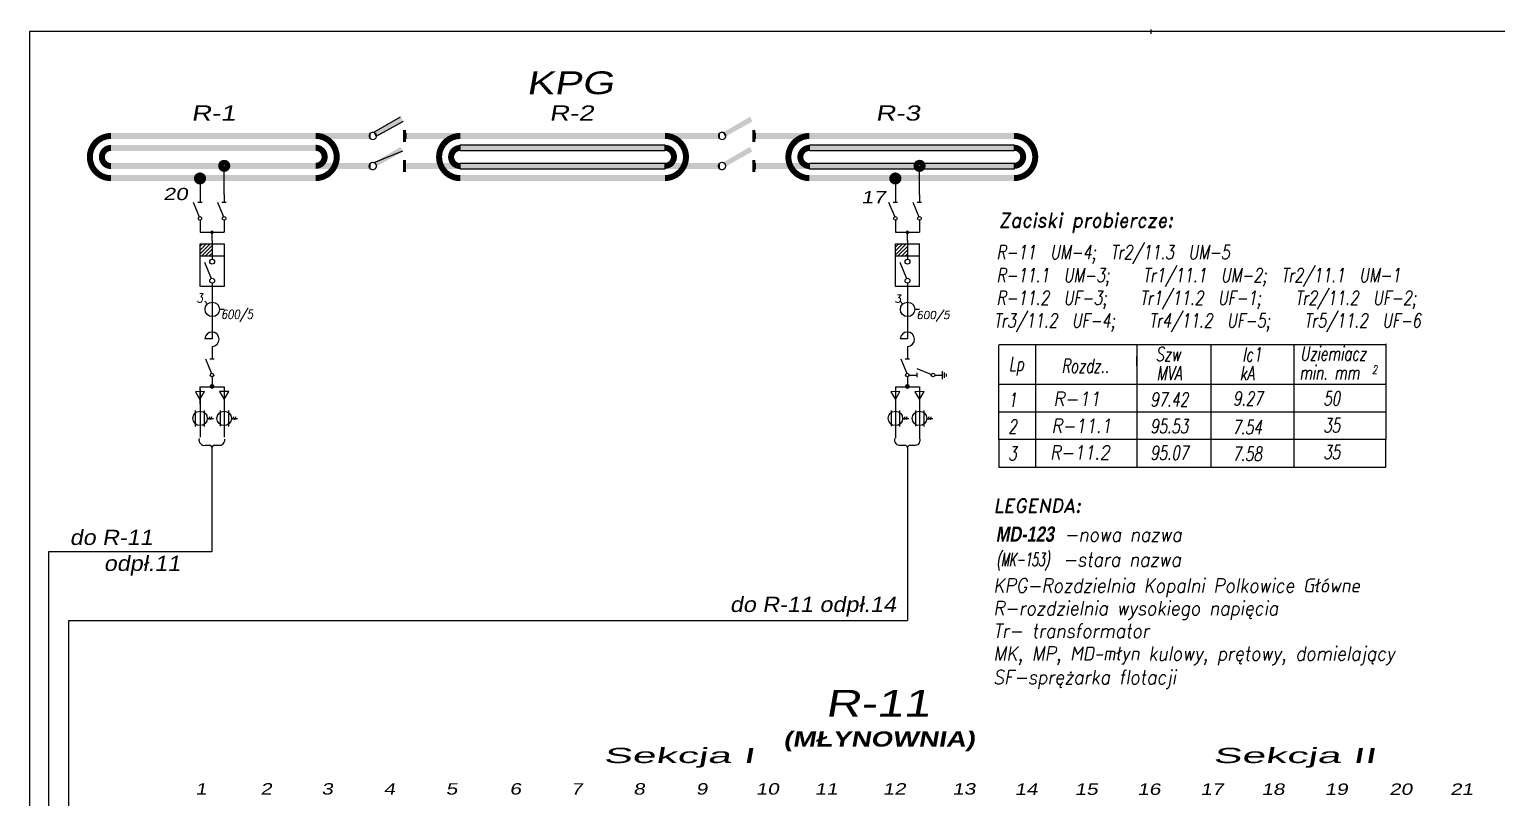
# Model space of a CAD drawing. Header units: millimetres. Extents: x 0 to 595, y 0 to 421.
# Drawn here: x 0 to 386, y 218.5 to 420.6 of the extents above; entities that cross this region are included whole.
import ezdxf
from ezdxf.enums import TextEntityAlignment as Align

# ---------------------------------------------------------------- set-up
doc = ezdxf.new("R2010")
doc.units = ezdxf.units.MM
doc.layers.add('LINIE', color=7, linetype='Continuous')
doc.layers.add('STYKI', color=7, linetype='Continuous')
doc.styles.add('Arial', font='arial.ttf', dxfattribs={"width": 1.3, "oblique": 10, "height": 4})
doc.styles.add('Arial1', font='arialbd.ttf', dxfattribs={"width": 1.3, "oblique": 10, "height": 4})
doc.styles.add('ROMAND', font='romand', dxfattribs={"width": 0.8, "oblique": 10, "height": 6})
doc.styles.add('ROMANS', font='romans', dxfattribs={"width": 0.9, "oblique": 15, "height": 3.76})
pattern_1 = [(45, (-2.13274, 80.85556), (-0.4949747, 0.4949747), [])]

msp = doc.modelspace()

# ---------------------------------------------------------------- hatches: boundary and pattern name
h = msp.add_hatch()
h.set_pattern_fill('ANSI31', scale=5.6, style=0)
h.set_pattern_definition(pattern_1)
h.paths.add_polyline_path([(48.08, 364.15), (44.92, 364.15), (44.92, 360.98), (48.08, 360.98)])
h = msp.add_hatch()
h.set_pattern_fill('ANSI31', scale=5.6, style=0)
h.set_pattern_definition(pattern_1)
h.paths.add_polyline_path([(231, 364.15), (227.83, 364.15), (227.83, 360.98), (231, 360.98)])

# ---------------------------------------------------------------- linework, layer by layer
at = {"color": 7}
for p, q in [((590, 420), (0, 420)), ((0, 420), (0, 0)), ((295, 420.56), (295, 419.35)), ((90.58, 393.48), (97.65, 397.55)), ((98.31, 396.33), (91.36, 392.45)), ((89.56, 393.33), (89.56, 391.74)), ((91.35, 392.44), (90.77, 393.54)), ((91.34, 392.32), (90.81, 393.44)), ((99.07, 393.33), (99.07, 391.74)), ((181.44, 393.33), (181.44, 391.74)), ((183.22, 392.44), (182.64, 393.54)), ((183.21, 392.32), (182.68, 393.44)), ((190.94, 393.33), (190.94, 391.74)), ((90.71, 385.52), (98.28, 388.58)), ((51.25, 377.13), (51.25, 384.54)), ((89.56, 385.41), (89.56, 383.82)), ((181.44, 385.41), (181.44, 383.82)), ((190.94, 385.41), (190.94, 383.82)), ((234.18, 377.13), (234.18, 384.54)), ((44.92, 381.45), (44.92, 375.11)), ((227.83, 381.45), (227.83, 375.11)), ((44.33, 375.11), (45.46, 375.11)), ((44.92, 377.13), (44.92, 375.11)), ((50.67, 375.11), (51.79, 375.11)), ((51.25, 377.13), (51.25, 375.11)), ((227.25, 375.11), (228.37, 375.11)), ((227.83, 377.13), (227.83, 375.11)), ((233.58, 375.11), (234.71, 375.11)), ((234.16, 377.13), (234.16, 375.11)), ((44.92, 370.36), (44.92, 368.51)), ((44.92, 370.34), (44.92, 367.19)), ((44.92, 367.19), (51.25, 367.19)), ((48.08, 365.03), (48.08, 367.18)), ((51.25, 370.36), (51.25, 368.51)), ((51.25, 368.51), (51.25, 367.19)), ((227.83, 370.36), (227.83, 368.51)), ((227.83, 370.34), (227.83, 367.19)), ((227.83, 367.19), (234.16, 367.19)), ((231, 365.03), (231, 367.18)), ((234.16, 370.36), (234.16, 368.51)), ((234.16, 368.51), (234.16, 367.19)), ((44.92, 352.94), (44.92, 364.15)), ((44.92, 364.15), (51.25, 364.15)), ((48.08, 365.03), (48.08, 360.11)), ((50.58, 364.15), (51.25, 364.15)), ((51.25, 364.15), (51.28, 352.94)), ((227.83, 352.94), (227.83, 364.15)), ((227.83, 364.15), (234.16, 364.15)), ((231, 365.03), (231, 360.11)), ((233.49, 364.15), (234.16, 364.15)), ((234.16, 352.94), (234.16, 364.15)), ((44.92, 360.98), (51.25, 360.98)), ((227.83, 360.98), (234.16, 360.98)), ((51.28, 352.94), (45.07, 352.94)), ((48.08, 353.82), (48.08, 343.64)), ((48.08, 353.82), (48.08, 351.92)), ((234.16, 352.94), (227.83, 352.94)), ((231, 353.82), (231, 343.64)), ((231, 353.82), (231, 351.92)), ((46.85, 348.26), (46.12, 349.04)), ((48.08, 350.47), (48.08, 343.61)), ((229.77, 348.26), (229.03, 349.04)), ((231, 350.47), (231, 343.61)), ((48.08, 343.64), (48.08, 342.08)), ((50.02, 346.95), (51.25, 346.95)), ((231, 343.64), (231, 342.08)), ((232.93, 346.95), (234.16, 346.95)), ((48.08, 342.22), (48.08, 339.13)), ((230.99, 342.22), (230.99, 339.13)), ((48.08, 339.13), (46.14, 339.13)), ((48.08, 337.18), (48.08, 335.9)), ((48.08, 335.95), (48.08, 333.93)), ((230.99, 339.13), (229.05, 339.13)), ((231, 337.18), (231, 335.9)), ((231, 335.95), (231, 333.93)), ((254.99, 337.68), (356.84, 337.68)), ((254.99, 315.68), (254.99, 337.51)), ((264.69, 337.68), (264.69, 308.58)), ((291.36, 337.68), (291.36, 308.58)), ((310.76, 337.51), (310.76, 308.41)), ((332.59, 337.51), (332.59, 308.41)), ((356.84, 337.86), (356.84, 316.03)), ((47.5, 333.93), (48.63, 333.93)), ((230.41, 333.93), (231.54, 333.93)), ((254.99, 312.7), (254.99, 334.52)), ((264.69, 334.52), (264.69, 305.42)), ((291.36, 334.52), (291.36, 305.42)), ((291.36, 332.1), (291.36, 334.52)), ((310.76, 334.52), (310.76, 305.42)), ((332.59, 334.52), (332.59, 305.42)), ((356.84, 334.52), (356.84, 312.7)), ((48.08, 329.17), (48.08, 327.33)), ((231, 329.17), (231, 326.93)), ((231.43, 329.62), (233.45, 329.62)), ((233.45, 330.21), (233.45, 329.08)), ((238.2, 329.62), (240.05, 329.62)), ((238.59, 329.62), (240.08, 329.62)), ((240.08, 330.68), (240.08, 328.55)), ((240.63, 330.3), (240.63, 328.89)), ((241.18, 329.93), (241.18, 329.29)), ((44.88, 326.54), (51.26, 326.54)), ((44.88, 326.54), (44.88, 322.01)), ((44.92, 325.89), (44.92, 313.34)), ((48.08, 327.33), (48.08, 326.65)), ((51.25, 325.89), (51.25, 313.34)), ((51.26, 326.55), (51.26, 322.01)), ((227.8, 326.54), (227.8, 313.07)), ((227.83, 326.54), (234.16, 326.54)), ((234.16, 326.54), (234.16, 312.88)), ((254.99, 327.25), (356.84, 327.25)), ((44.91, 321.37), (44.91, 315.12)), ((51.25, 321.37), (51.25, 315.12)), ((43.62, 320.33), (43.62, 316.16)), ((46.02, 320.33), (46.02, 316.16)), ((46.82, 318.22), (48.41, 318.22)), ((47.39, 318.62), (47.09, 317.83)), ((47.94, 318.62), (47.67, 317.83)), ((50.16, 320.3), (50.16, 316.17)), ((52.36, 320.33), (52.36, 316.16)), ((53.15, 318.22), (54.75, 318.22)), ((53.73, 318.62), (53.43, 317.83)), ((54.27, 318.62), (54.01, 317.83)), ((226.74, 320.3), (226.74, 316.17)), ((228.93, 320.33), (228.93, 316.16)), ((229.73, 318.22), (231.32, 318.22)), ((230.31, 318.62), (230.01, 317.83)), ((230.85, 318.62), (230.58, 317.83)), ((233.07, 320.3), (233.07, 316.17)), ((235.27, 320.33), (235.27, 316.16)), ((236.06, 318.22), (237.66, 318.22)), ((236.64, 318.62), (236.34, 317.83)), ((237.18, 318.62), (236.92, 317.83)), ((254.99, 319.97), (356.84, 319.97)), ((254.99, 312.7), (254.99, 305.42)), ((356.84, 312.7), (254.99, 312.7)), ((356.84, 305.42), (356.84, 312.7)), ((46.26, 311.18), (47.37, 311.18)), ((48.66, 311.18), (49.82, 311.18)), ((229.13, 311.18), (230.33, 311.18)), ((231.66, 311.18), (232.78, 311.18)), ((254.99, 305.42), (356.84, 305.42))]:
    msp.add_line(p, q, dxfattribs=at)
for p, q in [((48.04, 283.16), (5.03, 283.16)), ((5.03, 283.16), (5.03, 78.13)), ((10.39, 83.74), (10.39, 265.08)), ((10.39, 265.08), (231, 265.08))]:
    msp.add_line(p, q)
at = {"color": 7, "const_width": 1.58}
for points in [[(21.47, 392.52, 0.414214), (15.92, 386.97, 1)], [(21.45, 389.37, 0.414214), (19.08, 386.99, 1)], [(75.31, 381.45, 0.414214), (80.85, 386.99, 0.414214), (75.31, 392.54, 1)], [(75.31, 384.67, 0.414214), (77.68, 387.04, 0.414214), (75.31, 389.42, 1)], [(113.34, 392.52, 0.414214), (107.79, 386.97, 1)], [(113.34, 392.52, 0.414214), (107.79, 386.97, 1)], [(113.32, 389.37, 0.414214), (110.95, 386.99, 1)], [(113.32, 389.37, 0.414214), (110.95, 386.99, 1)], [(167.18, 381.45, 0.414214), (172.72, 386.99, 0.414214), (167.18, 392.54, 1)], [(167.18, 381.45, 0.414214), (172.72, 386.99, 0.414214), (167.18, 392.54, 1)], [(167.18, 384.67, 0.414214), (169.56, 387.04, 0.414214), (167.18, 389.42, 1)], [(205.21, 392.52, 0.414214), (199.67, 386.97, 1)], [(205.2, 389.37, 0.414214), (202.82, 386.99, 1)], [(259.05, 381.45, 0.414214), (264.6, 386.99, 0.414214), (259.05, 392.54, 1)], [(259.05, 384.67, 0.414214), (261.43, 387.04, 0.414214), (259.05, 389.42, 1)], [(15.92, 386.97, 0.414214), (21.47, 381.43, 1)], [(19.08, 386.99, 0.414214), (21.45, 384.62, 1)], [(107.79, 386.97, 0.414214), (113.34, 381.43, 1)], [(107.79, 386.97, 0.414214), (113.34, 381.43, 1)], [(110.95, 386.99, 0.414214), (113.32, 384.62, 1)], [(110.95, 386.99, 0.414214), (113.32, 384.62, 1)], [(199.67, 386.97, 0.414214), (205.21, 381.43, 1)], [(202.82, 386.99, 0.414214), (205.2, 384.62, 1)]]:
    msp.add_lwpolyline(points, format="xyb", dxfattribs=at)
at = {"color": 7}
for points, const_width in [([(89.4, 392.54, 1), (91.31, 392.54, 1)], 0.317), ([(89.42, 392.53, 1), (91.32, 392.53, 1)], 0.317), ([(181.28, 392.54, 1), (183.18, 392.54, 1)], 0.317), ([(181.29, 392.53, 1), (183.19, 392.53, 1)], 0.317), ([(50.39, 384.66, 1), (52.13, 384.66, 1)], 1.43), ([(233.3, 384.66, 1), (235.05, 384.66, 1)], 1.43), ([(44.02, 381.34, 1), (45.76, 381.34, 1)], 1.43), ([(89.36, 384.6, 1), (91.26, 384.6, 1)], 0.317), ([(89.4, 384.62, 1), (91.31, 384.62, 1)], 0.317), ([(181.23, 384.6, 1), (183.13, 384.6, 1)], 0.317), ([(181.28, 384.62, 1), (183.18, 384.62, 1)], 0.317), ([(226.93, 381.34, 1), (228.67, 381.34, 1)], 1.43), ([(47.76, 326.65, 1), (48.39, 326.65, 1)], 0.63), ([(230.66, 326.65, 1), (231.29, 326.65, 1)], 0.63)]:
    msp.add_lwpolyline(points, format="xyb", close=True, dxfattribs=dict(at, const_width=const_width))
for points in [[(113.32, 388.58), (113.32, 390.16), (167.18, 390.16), (167.18, 388.58)], [(205.2, 388.58), (205.2, 390.16), (259.05, 390.16), (259.05, 388.58)], [(113.32, 383.82), (113.32, 385.41), (167.18, 385.41), (167.18, 383.82)], [(205.2, 383.82), (205.2, 385.41), (259.05, 385.41), (259.05, 383.82)]]:
    msp.add_lwpolyline(points, close=True, dxfattribs=at)
for centre, radius in [((44.89, 370.83), 0.475), ((51.23, 370.83), 0.475), ((227.8, 370.83), 0.475), ((234.14, 370.83), 0.475), ((48.08, 359.47), 0.634), ((230.99, 359.47), 0.634), ((48.08, 354.45), 0.634), ((231, 354.45), 0.634), ((48.11, 346.92), 1.9), ((231.03, 346.92), 1.9), ((48.06, 329.65), 0.475), ((230.97, 329.65), 0.475), ((237.73, 329.65), 0.475), ((44.91, 318.26), 1.9), ((51.24, 318.26), 1.9), ((227.82, 318.26), 1.9), ((234.15, 318.26), 1.9)]:
    msp.add_circle(centre, radius, dxfattribs=at)
for centre, radius, start, end in [((48.08, 367.19), 0.318, 0, 180), ((48.08, 367.19), 0.318, 180, 0), ((230.99, 367.19), 0.318, 0, 180), ((230.99, 367.19), 0.318, 180, 0), ((48.04, 339.06), 1.9, 271.6767, 177.8355), ((230.95, 339.06), 1.9, 271.6767, 177.8355), ((46.02, 312.59), 1.43, 166.6244, 280.02), ((49.97, 312.59), 1.43, 263.2509, 7.5822), ((228.97, 312.59), 1.42, 166.51, 276.6605), ((232.93, 312.59), 1.42, 263.8406, 7.633), ((47.32, 310.46), 0.713, 7.5296, 90.1947), ((48.74, 310.47), 0.713, 93.1324, 172.0069), ((230.3, 310.46), 0.713, 10.9538, 88.2438), ((231.72, 310.45), 0.732, 94.3844, 167.9533)]:
    msp.add_arc(centre, radius, start, end, dxfattribs=at)
for points in [[(90.68, 393.5), (97.65, 397.55), (91.36, 392.45), (98.34, 396.33)], [(98.28, 394.12), (99.07, 394.12), (98.28, 390.95), (99.07, 390.95)], [(182.55, 393.5), (189.53, 397.55), (183.23, 392.45), (190.21, 396.33)], [(190.15, 394.12), (190.94, 394.12), (190.15, 390.95), (190.94, 390.95)], [(21.45, 393.33), (89.9, 393.33), (21.45, 391.74), (89.5, 391.74)], [(21.45, 390.16), (75.31, 390.16), (21.45, 388.58), (75.31, 388.58)], [(98.8, 393.33), (181.55, 393.33), (98.73, 391.74), (181.56, 391.74)], [(113.32, 393.33), (167.18, 393.33), (113.32, 391.74), (167.18, 391.74)], [(113.32, 390.16), (167.18, 390.16), (113.32, 388.58), (167.18, 388.58)], [(113.32, 390.16), (167.18, 390.16), (113.32, 388.58), (167.18, 388.58)], [(190.42, 393.34), (259.05, 393.34), (190.66, 391.76), (259.05, 391.76)], [(205.2, 390.16), (259.05, 390.16), (205.2, 388.58), (259.05, 388.58)], [(90.67, 385.58), (97.64, 389.63), (91.35, 384.54), (98.33, 388.42)], [(98.28, 386.2), (99.07, 386.2), (98.28, 383.03), (99.07, 383.03)], [(182.54, 385.58), (189.51, 389.63), (183.22, 384.54), (190.2, 388.42)], [(190.15, 386.2), (190.94, 386.2), (190.15, 383.03), (190.94, 383.03)], [(21.45, 385.41), (89.89, 385.41), (21.45, 383.82), (89.74, 383.82)], [(21.45, 382.24), (75.31, 382.24), (21.45, 380.66), (75.31, 380.66)], [(98.84, 385.41), (181.6, 385.41), (98.87, 383.82), (181.36, 383.82)], [(113.32, 385.41), (167.18, 385.41), (113.32, 383.82), (167.18, 383.82)], [(113.32, 382.24), (167.18, 382.24), (113.32, 380.66), (167.18, 380.66)], [(113.32, 382.24), (167.18, 382.24), (113.32, 380.66), (167.18, 380.66)], [(190.42, 385.41), (259.05, 385.41), (190.66, 383.82), (259.05, 383.82)], [(205.2, 382.24), (259.05, 382.24), (205.2, 380.66), (259.05, 380.66)]]:
    msp.add_solid(points, dxfattribs=at)
at = {"layer": 'STYKI', "color": 7}
for p, q in [((43.13, 375.07), (44.71, 371.27)), ((49.47, 375.07), (51.05, 371.27)), ((226.04, 375.07), (227.63, 371.27)), ((232.38, 375.07), (233.96, 371.27)), ((46.11, 359.32), (47.85, 355.03)), ((229.02, 359.32), (230.77, 355.03)), ((46.3, 333.89), (47.88, 330.08)), ((229.21, 333.89), (230.79, 330.08)), ((233.49, 331.41), (237.29, 329.82)), ((48.04, 310.59), (48.04, 283.16)), ((231, 310.6), (231, 265.08))]:
    msp.add_line(p, q, dxfattribs=at)

# ---------------------------------------------------------------- texts
at = {"color": 7, "oblique": 10}
for s, height, style, width, p in [('R-1', 4, 'Arial', 1.3, (42.59, 396.56)), ('R-2', 4, 'Arial', 1.3, (136.76, 396.56)), ('R-3', 4, 'Arial', 1.3, (222.59, 396.56)), ('20', 3.2, 'Arial', 1.3, (35.2, 375.66)), ('17', 3.2, 'Arial', 1.3, (218.81, 374.85)), ('Zaciski probiercze:', 3.88, 'ROMAND', 0.9, (254.99, 368.47)), ('R-11  UM-4;  Tr2/11.3  UM-5', 3.686, 'ROMANS', 0.75, (254.41, 360.08)), ('R-11.1  UM-3;   Tr1/11.1  UM-2;  Tr2/11.1  UM-1', 3.686, 'ROMANS', 0.75, (254.41, 354.11)), ('R-11.2  UF-3;   Tr1/11.2  UF-1;   Tr2/11.2  UF-2;', 3.686, 'ROMANS', 0.75, (254.41, 348.15)), ('3', 2.4, 'ROMAND', 0.8, (43.99, 348.71)), ('600/5', 2.4, 'ROMAND', 0.8, (50.44, 344.44)), ('Tr3/11.2  UF-4;   Tr4/11.2  UF-5;   Tr5/11.2  UF-6', 3.686, 'ROMANS', 0.75, (253.72, 342.18)), ('Szw', 3.686, 'ROMANS', 0.7, (296.24, 333.31)), ('Ic1', 3.686, 'ROMANS', 0.7, (319.05, 333.24)), ('Uziemiacz', 3.686, 'ROMANS', 0.7, (334.3, 333.51)), ('Lp', 3.686, 'ROMANS', 0.7, (257.63, 330.78)), ('Rozdz..     ', 3.686, 'ROMANS', 0.7, (271.49, 330.25)), ('MVA', 3.686, 'ROMANS', 0.7, (296.49, 328.34)), ('kA', 3.686, 'ROMANS', 0.7, (318.35, 328.32)), ('min. mm', 3.686, 'ROMANS', 0.7, (334.07, 328.44)), ('2', 2.16, 'ROMANS', 0.7, (353.25, 330)), ('1', 3.69, 'ROMANS', 0.7, (257.49, 321.29)), ('R-11', 3.686, 'ROMANS', 0.9, (269.37, 321.51)), ('97.42', 3.686, 'ROMANS', 0.7, (294.88, 321.4)), ('9.27', 3.686, 'ROMANS', 0.7, (316.64, 321.68)), ('50', 3.686, 'ROMANS', 0.7, (340.37, 321.63)), ('2', 3.69, 'ROMANS', 0.7, (257.49, 314.24)), ('R-11.1', 3.686, 'ROMANS', 0.85, (268.9, 314.46)), ('95.53', 3.686, 'ROMANS', 0.7, (294.88, 314.35)), ('7.54', 3.686, 'ROMANS', 0.7, (316.47, 314.13)), ('35', 3.686, 'ROMANS', 0.7, (340.37, 314.58)), ('3', 3.69, 'ROMANS', 0.7, (257.49, 307.19)), ('R-11.2', 3.686, 'ROMANS', 0.85, (268.51, 307.41)), ('95.07', 3.686, 'ROMANS', 0.7, (294.88, 307.31)), ('7.58', 3.686, 'ROMANS', 0.7, (316.47, 307.08)), ('35', 3.686, 'ROMANS', 0.7, (340.37, 307.53)), ('do R-11 ', 4, 'Arial', 1.1, (10.6, 284.96)), ('-nowa nazwa', 3.686, 'ROMANS', 0.9, (272.28, 285.85)), (' odpł.11', 4, 'Arial', 1.1, (17.85, 278.13)), ('-stara nazwa', 3.686, 'ROMANS', 0.9, (271.92, 279.26)), ('KPG-Rozdzielnia Kopalni Polkowice Główne', 3.686, 'ROMANS', 0.9, (253.58, 272.47)), ('do R-11 odpł.14', 4, 'Arial', 1.1, (184.26, 267.34)), ('R-rozdzielnia wysokiego napięcia', 3.686, 'ROMANS', 0.9, (253.58, 266.5)), ('Tr- transformator', 3.686, 'ROMANS', 0.9, (253.58, 260.54)), ('MK, MP, MD-młyn kulowy, prętowy, domielający', 3.686, 'ROMANS', 0.9, (253.58, 254.57)), ('SF-sprężarka flotacji', 3.686, 'ROMANS', 0.9, (253.58, 248.37)), ('R-11', 7, 'Arial', 1.3, (209.36, 239.85)), ('(MŁYNOWNIA)', 4, 'Arial1', 1.3, (198.31, 231.94)), ('Sekcja I', 4, 'Arial', 2, (151.04, 227.61)), ('Sekcja II', 4, 'Arial', 2, (311.4, 227.61)), ('1', 3, 'Arial', 1.3, (43.65, 219.32)), ('2', 3, 'Arial', 1.3, (60.78, 219.32)), ('3', 3, 'Arial', 1.3, (76.83, 219.32)), ('4', 3, 'Arial', 1.3, (93.2, 219.32)), ('5', 3, 'Arial', 1.3, (109.56, 219.32)), ('6', 3, 'Arial', 1.3, (126.32, 219.32)), ('7', 3, 'Arial', 1.3, (142.48, 219.32)), ('8', 3, 'Arial', 1.3, (158.87, 219.32)), ('9', 3, 'Arial', 1.3, (175.34, 219.32)), ('10', 3, 'Arial', 1.3, (191.11, 219.32)), ('11', 3, 'Arial', 1.3, (206.61, 219.32)), ('12', 3, 'Arial', 1.3, (224.49, 219.32)), ('13', 3, 'Arial', 1.3, (242.81, 219.32)), ('14', 3, 'Arial', 1.3, (259.18, 219.24)), ('15', 3, 'Arial', 1.3, (274.98, 219.24)), ('16', 3, 'Arial', 1.3, (291.48, 219.24)), ('17', 3, 'Arial', 1.3, (308.06, 219.24)), ('18', 3, 'Arial', 1.3, (324.12, 219.24)), ('19', 3, 'Arial', 1.3, (340.75, 219.24)), ('20', 3, 'Arial', 1.3, (357.73, 219.24)), ('21', 3, 'Arial', 1.3, (373.77, 219.24))]:
    msp.add_text(s, height=height, dxfattribs=dict(at, style=style, width=width)).set_placement(p)
at = {"color": 7, "style": 'ROMAND', "oblique": 10}
for s, height, p in [('3', 2, (227.59, 348.71)), ('600/5', 2, (233.35, 344.44)), ('LEGENDA:', 3.6, (253.58, 293.51))]:
    msp.add_text(s, height=height, dxfattribs=at).set_placement(p)
at = {"color": 6, "style": 'Arial1', "oblique": 10, "width": 0.770935}
msp.add_text('MD-123', height=4, dxfattribs=at).set_placement((254.2, 285.82), (269.52, 285.82), align=Align.FIT)
at = {"color": 7, "style": 'ROMAND', "oblique": 10, "width": 0.54157}
msp.add_text('(MK-153)', height=3.5, dxfattribs=at).set_placement((254.35, 279.43), (268.34, 279.43), align=Align.FIT)
at = {"layer": 'LINIE', "color": 7, "style": 'Arial', "oblique": 10, "width": 1.3}
msp.add_text('KPG', height=6, dxfattribs=at).set_placement((142.23, 406.51), align=Align.MIDDLE)

# ---------------------------------------------------------------- meshes
at = {"color": 7}
mesh = msp.add_polyface(dxfattribs=at)
corners = [(44.88, 323.21), (46.07, 325.28), (43.69, 325.27)]
mesh.append_faces([[corners[k] for k in face] for face in [(0, 1, 2)]], dxfattribs={"color": 7})
mesh = msp.add_polyface(dxfattribs=at)
corners = [(51.26, 323.22), (52.44, 325.28), (50.06, 325.28)]
mesh.append_faces([[corners[k] for k in face] for face in [(0, 1, 2)]], dxfattribs={"color": 7})
mesh = msp.add_polyface(dxfattribs=at)
corners = [(227.8, 323.21), (228.98, 325.28), (226.6, 325.27)]
mesh.append_faces([[corners[k] for k in face] for face in [(0, 1, 2)]], dxfattribs={"color": 7})
mesh = msp.add_polyface(dxfattribs=at)
corners = [(234.16, 323.21), (235.35, 325.28), (232.97, 325.27)]
mesh.append_faces([[corners[k] for k in face] for face in [(0, 1, 2)]], dxfattribs={"color": 7})

doc.saveas('drawing.dxf')
